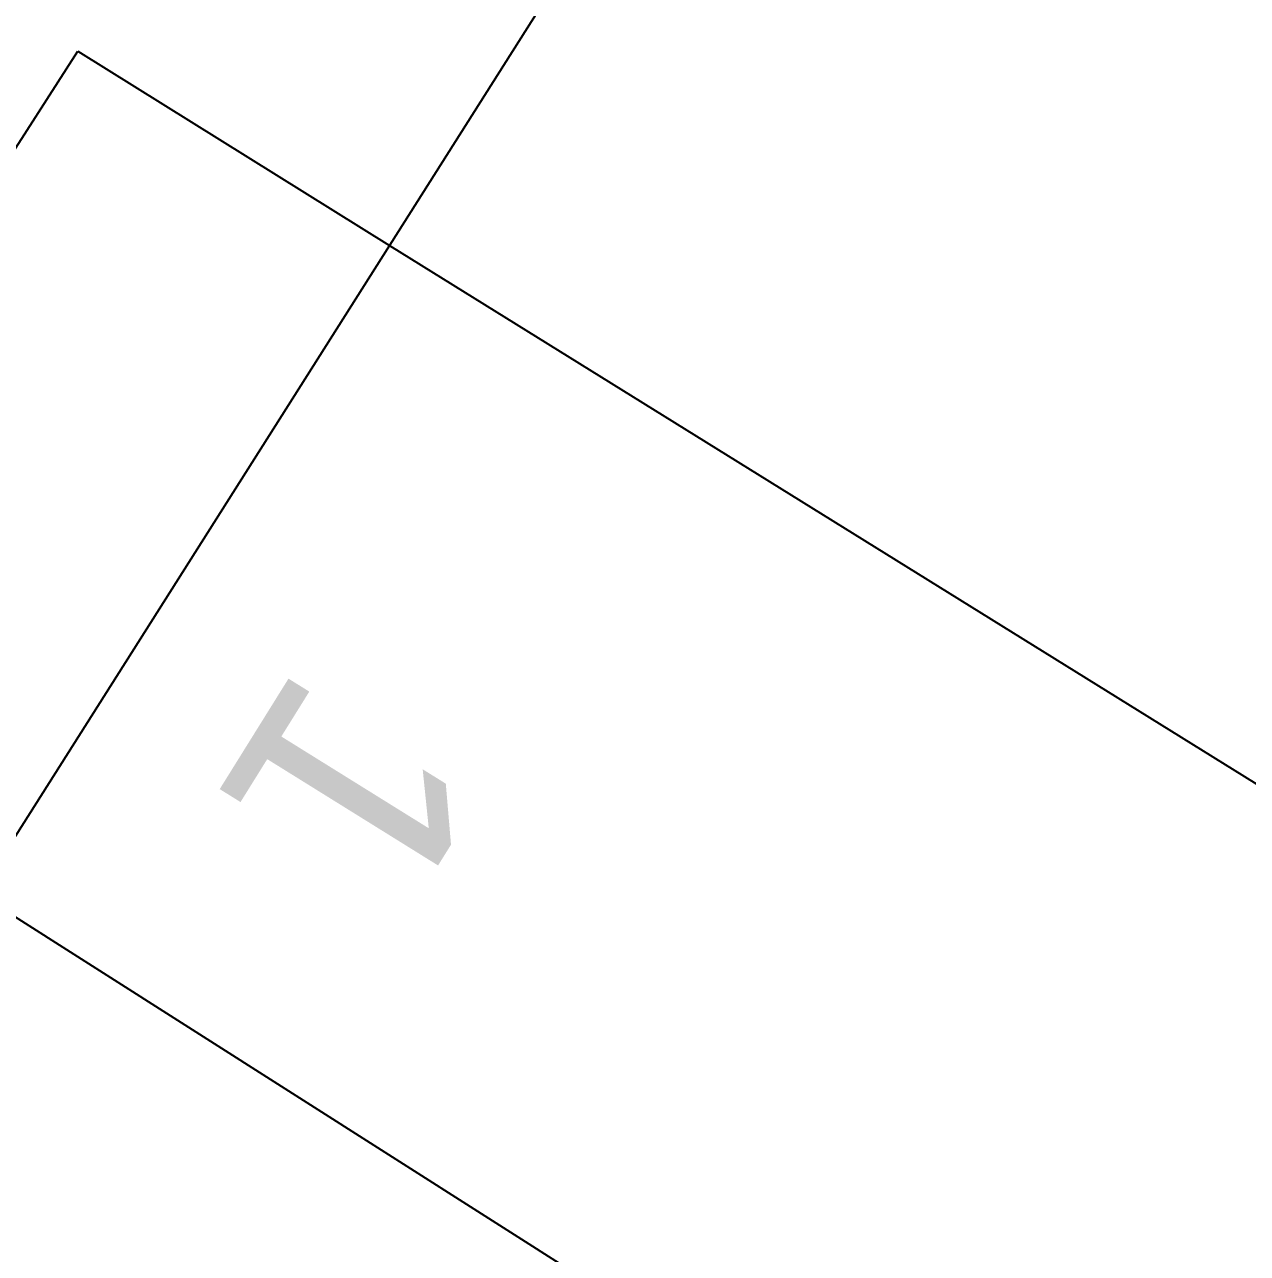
# Model space of a CAD drawing. Extents: x 421500 to 422711, y 436000 to 437000.
# Drawn here: x 421976.62 to 421984.74, y 436487.7 to 436495.87 of the extents above; entities that cross this region are included whole.
import ezdxf

# ---------------------------------------------------------------- set-up
doc = ezdxf.new("R2010")
doc.units = 0
doc.linetypes.add('716709-ExBase$0$BLIP', pattern=[1, 0.5, -0.5])
for name, color, linetype in [('716709-ExBase$0$OS-JoinV', 8, '716709-ExBase$0$BLIP'), ('716709-ExBase$0$OS-LINE_0001_BLG_OUTLINE', 7, 'Continuous'), ('716709-ExBase$0$OS-LINE_0030_BLG_DIVISION', 8, 'Continuous'), ('716709-ExBase$0$OS-LINE_0030_OBSTRUCTING_FEAT', 8, 'Continuous'), ('716709-ExBase$0$OS-TEXT_BUILDING_OR_STRUCTURE', 4, 'Continuous'), ('Pr-KerbEdge', 8, 'Continuous')]:
    doc.layers.add(name, color=color, linetype=linetype)
doc.styles.add('716709-ExBase$0$Standard', font='romans.shx')

msp = doc.modelspace()

# ---------------------------------------------------------------- linework, layer by layer
at = {"layer": '716709-ExBase$0$OS-JoinV', "flags": 128}
msp.add_lwpolyline([(421979.477, 436499.775), (421976.97, 436495.69)], dxfattribs=at)
at = {"layer": '716709-ExBase$0$OS-LINE_0001_BLG_OUTLINE'}
msp.add_line((421979.04, 436494.4), (421976.31, 436490.09), dxfattribs=at)
at = {"layer": '716709-ExBase$0$OS-LINE_0001_BLG_OUTLINE', "flags": 128}
msp.add_lwpolyline([(421990.07, 436490.69), (421990.3, 436490.55), (421991.4, 436492.3), (421989.5, 436493.45), (421990.45, 436494.9), (421982.3, 436499.55), (421979.04, 436494.4)], dxfattribs=at)
at = {"layer": '716709-ExBase$0$OS-LINE_0030_BLG_DIVISION'}
for p, q in [((421979.04, 436494.4), (421986.99, 436489.46)), ((421984.01, 436485.19), (421976.31, 436490.09))]:
    msp.add_line(p, q, dxfattribs=at)
at = {"layer": '716709-ExBase$0$OS-LINE_0030_OBSTRUCTING_FEAT'}
for p, q in [((421974.22, 436491.42), (421976.97, 436495.69)), ((421976.97, 436495.69), (421979.04, 436494.4))]:
    msp.add_line(p, q, dxfattribs=at)
at = {"layer": 'Pr-KerbEdge'}
msp.add_arc((422086.9238, 436454.9562), 118.125, 133.732121, 133.732121, dxfattribs=at)

# ---------------------------------------------------------------- texts
at = {"layer": '716709-ExBase$0$OS-TEXT_BUILDING_OR_STRUCTURE', "insert": (421978.45, 436491.65), "char_height": 1.5, "width": 1.5, "attachment_point": 7, "rotation": 238.10001, "style": '716709-ExBase$0$Standard'}
msp.add_mtext('{\\fHeledd|b0|i0|c0|p34;1}', dxfattribs=at)

doc.saveas('drawing.dxf')
